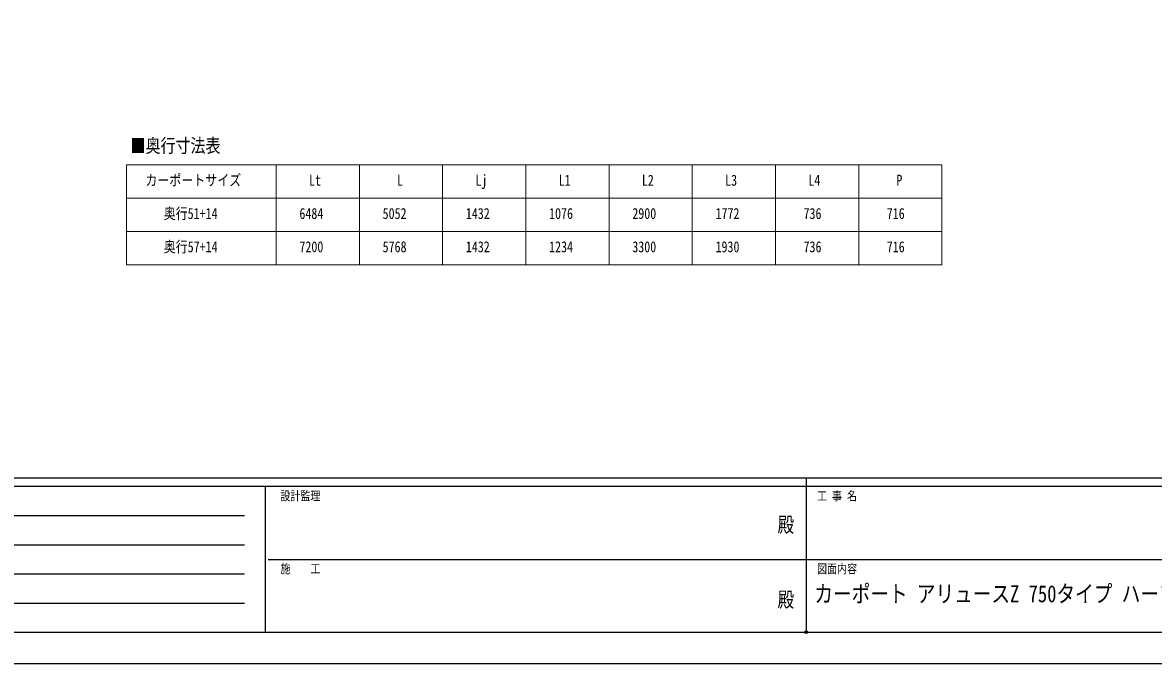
# Model space of a CAD drawing. Units: millimetres, scale not verified. Extents: x -10512 to 10512, y -7425 to 7425.
# Drawn here: x -4720 to 2074, y -7425 to -3576 of the extents above; entities that cross this region are included whole.
import ezdxf
from ezdxf.enums import TextEntityAlignment as Align

# ---------------------------------------------------------------- set-up
doc = ezdxf.new("R2010")
doc.units = ezdxf.units.MM
doc.header["$LTSCALE"] = 30
doc.header["$PDMODE"] = 32
doc.header["$PDSIZE"] = 15
doc.layers.add('0-1_TABLE1', color=7, linetype='Continuous', lineweight=18)
doc.layers.add('0-2_USER1', color=3, linetype='Continuous')
doc.layers.add('0-7_YKK_ZWAK', color=7, linetype='Continuous')
doc.styles.add('ＭＳ ゴシック', font='')
doc.styles.get('ＭＳ ゴシック').set_extended_font_data('MS Gothic')

msp = doc.modelspace()

# ---------------------------------------------------------------- linework, layer by layer
at = {"layer": '0-1_TABLE1'}
for p, q in [((-4096.23, -4429.98), (803.77, -4429.98)), ((-4096.23, -4429.98), (-4096.23, -5029.98)), ((-3196.23, -4429.98), (-3196.23, -5029.98)), ((-2696.23, -4429.98), (-2696.23, -5029.98)), ((-2196.23, -4429.98), (-2196.23, -5029.98)), ((-1696.23, -4429.98), (-1696.23, -5029.98)), ((-1196.23, -4429.98), (-1196.23, -5029.98)), ((-696.23, -4429.98), (-696.23, -5029.98)), ((-196.23, -4429.98), (-196.23, -5029.98)), ((303.77, -4429.98), (303.77, -5029.98)), ((803.77, -4429.98), (803.77, -5029.98)), ((-4096.23, -4629.98), (803.77, -4629.98)), ((-4096.23, -4829.98), (803.77, -4829.98)), ((-4096.23, -5029.98), (803.77, -5029.98))]:
    msp.add_line(p, q, dxfattribs=at)
at = {"layer": '0-7_YKK_ZWAK'}
for p, q in [((9737.55, -6312.5), (-9762.45, -6312.5)), ((-12.45, -6312.5), (-12.45, -7237.5)), ((-3262.45, -6362.5), (-9762.45, -6362.5)), ((-3262.45, -6362.5), (-3262.45, -7237.5)), ((-12.45, -6362.5), (-3262.45, -6362.5)), ((3237.55, -6362.5), (-12.45, -6362.5)), ((-9656.2, -6537.5), (-3387.45, -6537.5)), ((-9656.2, -6712.5), (-3387.45, -6712.5)), ((-3243.7, -6800), (-12.45, -6800)), ((-12.45, -6800), (3237.55, -6800)), ((-9656.2, -6887.5), (-3387.45, -6887.5)), ((-9656.2, -7062.5), (-3387.45, -7062.5)), ((-9762.45, -7237.5), (-3262.45, -7237.5)), ((-3262.45, -7237.5), (-12.45, -7237.5)), ((-12.45, -7237.5), (3237.55, -7237.5))]:
    msp.add_line(p, q, dxfattribs=at)
msp.add_lwpolyline([(-10512.5, -7425), (10512.5, -7425), (10512.5, 7425), (-10512.5, 7425)], close=True, dxfattribs=at)
msp.add_point((-12.45, -7237.5), dxfattribs=at)

# ---------------------------------------------------------------- texts
at = {"layer": '0-1_TABLE1', "style": 'ＭＳ ゴシック', "width": 0.8}
for s, p in [('カーポートサイズ', (-3982.23, -4574.98)), ('Lt', (-2999.03, -4574.98)), ('L', (-2470.23, -4574.98)), ('Lj', (-1999.03, -4574.98)), ('L1', (-1499.03, -4574.98)), ('L2', (-999.03, -4574.98)), ('L3', (-499.03, -4574.98)), ('L4', (0.97, -4574.98)), ('P', (529.77, -4574.98)), ('奥行51+14', (-3871.83, -4774.98)), ('6484', (-3056.63, -4774.98)), ('5052', (-2556.63, -4774.98)), ('1432', (-2056.63, -4774.98)), ('1076', (-1556.63, -4774.98)), ('2900', (-1056.63, -4774.98)), ('1772', (-556.63, -4774.98)), ('736', (-27.83, -4774.98)), ('716', (472.17, -4774.98)), ('奥行57+14', (-3871.83, -4974.98)), ('7200', (-3056.63, -4974.98)), ('5768', (-2556.63, -4974.98)), ('1432', (-2056.63, -4974.98)), ('1234', (-1556.63, -4974.98)), ('3300', (-1056.63, -4974.98)), ('1930', (-556.63, -4974.98)), ('736', (-27.83, -4974.98)), ('716', (472.17, -4974.98))]:
    msp.add_text(s, height=65.98, dxfattribs=at).set_placement(p, align=Align.BOTTOM_LEFT)
at = {"layer": '0-2_USER1', "style": 'ＭＳ ゴシック', "width": 0.8}
for s, height, p in [('■奥行寸法表', 82.48, (-4070.99, -4380.88)), ('カーポート アリュースZ 750タイプ ハーフセット', 102.6, (37.08, -7088.75))]:
    msp.add_text(s, height=height, dxfattribs=at).set_placement(p, align=Align.BOTTOM_LEFT)
at = {"layer": '0-7_YKK_ZWAK', "style": 'ＭＳ ゴシック', "width": 0.8}
for s, height, p in [('設計監理', 54.99, (-3170.78, -6462.5)), ('工 事 名', 54.99, (53.17, -6462.5)), ('殿', 91.64, (-184.17, -6664.58)), ('施\u3000\u3000工', 54.99, (-3170.78, -6900)), ('図面内容', 54.99, (53.17, -6900)), ('殿', 91.64, (-184.17, -7114.58))]:
    msp.add_text(s, height=height, dxfattribs=at).set_placement(p, align=Align.BOTTOM_LEFT)

doc.saveas('drawing.dxf')
